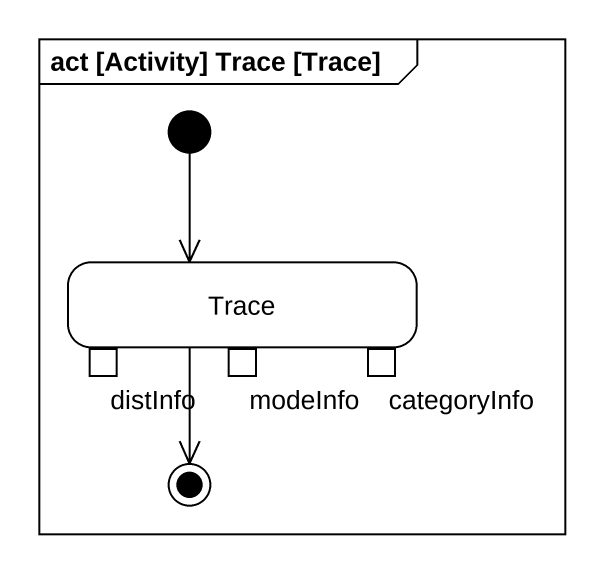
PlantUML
@startuml
mainframe act [Activity] Trace [Trace]
hide empty description
state Trace {
  state distInfo <<outputPin>>
  state modeInfo <<outputPin>>
  state categoryInfo <<outputPin>>
}
[*] --> Trace
Trace --> [*]
@enduml
